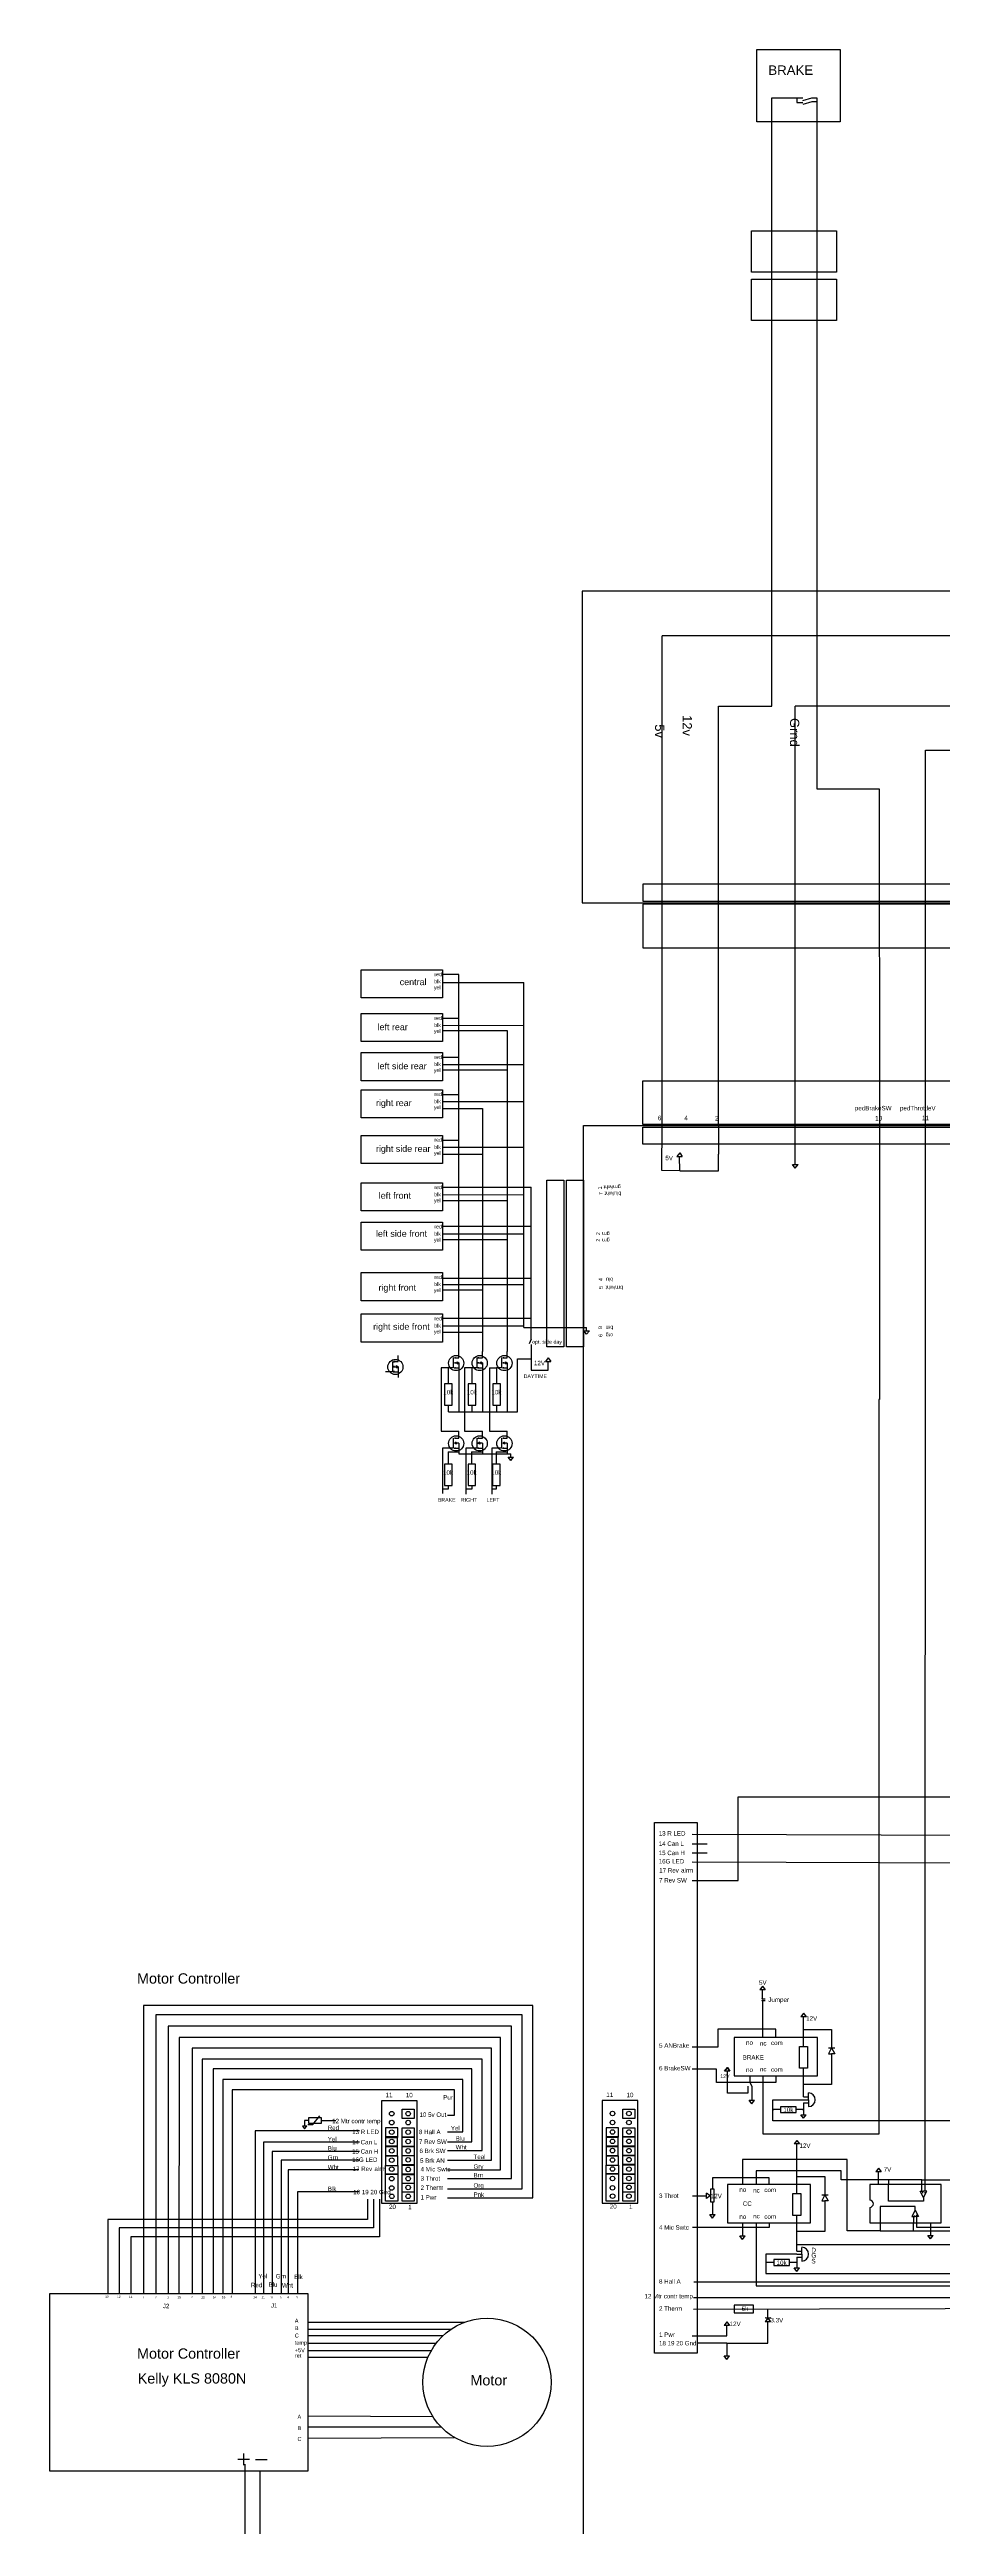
# Model space of a CAD drawing. Header units: inches. Extents: x -6006 to 28106, y 59 to 4778.
# Drawn here: x 254 to 1080, y 1770 to 4061 of the extents above; entities that cross this region are included whole.
import ezdxf

# ---------------------------------------------------------------- set-up
doc = ezdxf.new("R2010")
doc.units = ezdxf.units.IN
doc.header["$MEASUREMENT"] = 0
doc.styles.get("Standard").update_dxf_attribs({"font": 'arial.ttf'})

msp = doc.modelspace()

# ---------------------------------------------------------------- linework, layer by layer
at = {"color": 7}
for p, q in [((959.1, 4012.9), (950.8, 4010.3)), ((963.5, 4012.9), (959.1, 4012.9)), ((699.3, 2868.3), (697.5, 2863.9))]:
    msp.add_line(p, q, dxfattribs=at)
at = {"color": 240, "true_color": 0xed1f24}
msp.add_line((820.4, 3065.9), (820.4, 3518.9), dxfattribs=at)
at = {"color": 3}
for p, q in [((1239.8, 3453.8), (943.7, 3453.8)), ((692.6, 2879), (692.6, 3198.1)), ((632.3, 2762.2), (680.3, 2762.2)), ((903.4, 2177.2), (903.4, 2164.3)), ((951.3, 2155.7), (944.4, 2155.7)), ((951.3, 2161.9), (955.8, 2161.9)), ((951.3, 2161.9), (951.3, 2150.9)), ((867, 2070.3), (867, 2058.5)), ((864.5, 2058.5), (869.4, 2058.5)), ((894.9, 2050.8), (894.9, 2039)), ((945.2, 2019.1), (949.7, 2019.1)), ((945.2, 2019.1), (945.2, 2009.3)), ((945.2, 2014.2), (938.3, 2014.2)), ((880.3, 1939.7), (853, 1939.7)), ((880.3, 1939.7), (880.3, 1927.8))]:
    msp.add_line(p, q, dxfattribs=at)
for p, q in [((632.3, 3205.7), (617.2, 3205.7)), ((632.3, 2856.9), (632.3, 3205.7)), ((617.2, 3165.2), (632.3, 3165.2)), ((617.2, 3153.7), (677, 3153.7)), ((677, 3153.7), (677, 2856.9)), ((617.2, 3129.1), (632.3, 3129.1)), ((617.2, 3117.5), (677, 3117.5)), ((617.2, 3094.6), (632.3, 3094.6)), ((617.2, 3081.7), (654.1, 3081.7)), ((654.1, 3081.7), (654.1, 2856.9)), ((617.2, 3052.3), (632.3, 3052.3)), ((617.2, 3039.4), (654.1, 3039.4)), ((617.2, 2996.7), (677, 2996.7)), ((617.2, 2960.5), (677, 2960.5)), ((617.2, 2914), (654.1, 2914)), ((617.2, 2874.9), (654.1, 2874.9)), ((570.9, 2847.5), (570.9, 2838.2)), ((572.2, 2848.2), (572.2, 2846.8)), ((572.2, 2847.5), (576.1, 2847.5)), ((572.2, 2843.5), (572.2, 2842.1)), ((572.2, 2842.8), (575.5, 2842.8)), ((574.7, 2842.8), (574.7, 2843.8)), ((574.7, 2843.8), (576.1, 2842.8)), ((574.7, 2842.8), (574.7, 2841.8)), ((574.7, 2841.8), (576.1, 2842.8)), ((576.1, 2847.5), (576.1, 2853.3)), ((576.1, 2842.8), (576.1, 2832.9)), ((622.5, 2841.8), (616, 2841.8)), ((616, 2841.8), (616, 2783.1)), ((627.1, 2841.8), (622.5, 2841.8)), ((622.5, 2841.8), (622.5, 2827)), ((627.1, 2851.2), (627.1, 2841.8)), ((628.5, 2851.8), (628.5, 2850.5)), ((628.5, 2851.1), (632.3, 2851.1)), ((628.5, 2847.1), (628.5, 2845.8)), ((628.5, 2846.4), (631.7, 2846.4)), ((628.5, 2842.5), (628.5, 2841.2)), ((628.5, 2841.2), (628.5, 2841.8)), ((628.5, 2841.8), (632.3, 2841.8)), ((630.9, 2846.4), (630.9, 2847.4)), ((630.9, 2847.4), (632.3, 2846.4)), ((630.9, 2846.4), (630.9, 2845.5)), ((630.9, 2845.5), (632.3, 2846.4)), ((632.3, 2851.1), (632.3, 2856.9)), ((632.3, 2846.4), (632.3, 2836.6)), ((644.3, 2841.8), (637.7, 2841.8)), ((637.7, 2841.8), (637.7, 2783.1)), ((649, 2841.8), (644.3, 2841.8)), ((644.3, 2841.8), (644.3, 2836.6)), ((644.3, 2841.8), (644.3, 2827)), ((649, 2851.2), (649, 2841.8)), ((650.3, 2851.8), (650.3, 2850.5)), ((650.3, 2851.1), (654.1, 2851.1)), ((650.3, 2847.1), (650.3, 2845.8)), ((650.3, 2846.4), (653.5, 2846.4)), ((650.3, 2842.5), (650.3, 2841.2)), ((650.3, 2841.2), (650.3, 2841.8)), ((650.3, 2841.8), (654.1, 2841.8)), ((652.8, 2846.4), (652.8, 2847.4)), ((652.8, 2847.4), (654.1, 2846.4)), ((652.8, 2846.4), (652.8, 2845.5)), ((652.8, 2845.5), (654.1, 2846.4)), ((654.1, 2851.1), (654.1, 2856.9)), ((654.1, 2846.4), (654.1, 2836.6)), ((660.6, 2841.8), (660.6, 2783.1)), ((660.6, 2841.8), (667.2, 2841.8)), ((671.8, 2841.8), (667.2, 2841.8)), ((667.2, 2841.8), (667.2, 2827)), ((671.8, 2851.2), (671.8, 2841.8)), ((673.2, 2851.8), (673.2, 2850.5)), ((673.2, 2851.1), (677, 2851.1)), ((673.2, 2847.1), (673.2, 2845.8)), ((673.2, 2846.4), (676.4, 2846.4)), ((673.2, 2842.5), (673.2, 2841.2)), ((673.2, 2841.2), (673.2, 2841.8)), ((673.2, 2841.8), (677, 2841.8)), ((675.6, 2846.4), (675.6, 2847.4)), ((675.6, 2847.4), (677, 2846.4)), ((675.6, 2846.4), (675.6, 2845.5)), ((675.6, 2845.5), (677, 2846.4)), ((677, 2851.1), (677, 2856.9)), ((677, 2846.4), (677, 2836.6)), ((570.9, 2838.2), (564.3, 2838.2)), ((572.2, 2838.9), (572.2, 2837.5)), ((572.2, 2837.5), (572.2, 2838.2)), ((572.2, 2838.2), (576.1, 2838.2)), ((616, 2783.1), (632.4, 2783.1)), ((627.1, 2776.8), (627.1, 2767.5)), ((628.5, 2777.5), (628.5, 2776.2)), ((628.5, 2776.8), (632.3, 2776.8)), ((629.9, 2773.1), (628.5, 2772.1)), ((628.5, 2772.8), (628.5, 2771.5)), ((629.9, 2772.1), (629.9, 2773.1)), ((632.3, 2776.8), (632.3, 2783.1)), ((637.7, 2783.1), (654.2, 2783.1)), ((649, 2776.8), (649, 2767.5)), ((650.3, 2777.5), (650.3, 2776.2)), ((650.3, 2776.8), (654.1, 2776.8)), ((651.7, 2773.1), (650.3, 2772.1)), ((650.3, 2772.8), (650.3, 2771.5)), ((651.7, 2772.1), (651.7, 2773.1)), ((654.1, 2776.8), (654.2, 2783.1)), ((660.6, 2783.1), (677, 2783.1)), ((671.8, 2776.8), (671.8, 2767.5)), ((673.2, 2777.5), (673.2, 2776.2)), ((673.2, 2776.8), (677, 2776.8)), ((674.6, 2773.1), (673.2, 2772.1)), ((673.2, 2772.8), (673.2, 2771.5)), ((674.6, 2772.1), (674.6, 2773.1)), ((677, 2776.8), (677, 2783.1)), ((627.1, 2767.5), (617.1, 2767.5)), ((617.1, 2767.5), (617.1, 2725.4)), ((622.4, 2764.1), (622.4, 2752.7)), ((622.4, 2764.1), (632.4, 2764.1)), ((629.9, 2771.2), (628.5, 2772.1)), ((628.5, 2768.2), (628.5, 2766.8)), ((628.5, 2766.8), (628.5, 2767.5)), ((628.5, 2767.5), (632.3, 2767.5)), ((632.3, 2772.1), (629.1, 2772.1)), ((629.9, 2772.1), (629.9, 2771.2)), ((632.3, 2772.1), (632.3, 2762.2)), ((649, 2767.5), (638.9, 2767.5)), ((638.9, 2767.5), (638.9, 2724.9)), ((644.1, 2764.1), (644.1, 2752.7)), ((644.1, 2764.1), (654.2, 2764.1)), ((651.7, 2771.2), (650.3, 2772.1)), ((650.3, 2768.2), (650.3, 2766.8)), ((650.3, 2766.8), (650.3, 2767.5)), ((650.3, 2767.5), (654.1, 2767.5)), ((654.1, 2772.1), (650.9, 2772.1)), ((651.7, 2772.1), (651.7, 2771.2)), ((654.1, 2772.1), (654.1, 2762.2)), ((671.8, 2767.5), (662.7, 2767.5)), ((662.7, 2767.5), (662.7, 2724.9)), ((667, 2764.1), (667, 2752.7)), ((667, 2764.1), (677, 2764.1)), ((674.6, 2771.2), (673.2, 2772.1)), ((673.2, 2768.2), (673.2, 2766.8)), ((673.2, 2766.8), (673.2, 2767.5)), ((673.2, 2767.5), (677, 2767.5)), ((677, 2772.1), (673.8, 2772.1)), ((674.6, 2772.1), (674.6, 2771.2)), ((677, 2772.1), (677, 2762.2)), ((622.4, 2729.5), (617.1, 2729.5)), ((622.4, 2733.1), (622.4, 2729.5)), ((644.3, 2729.5), (638.9, 2729.5)), ((644.3, 2733.1), (644.3, 2729.5)), ((667, 2729.5), (662.7, 2729.5)), ((667, 2733.1), (667, 2729.5)), ((890.7, 2445), (890.7, 2445)), ((862.1, 2401.2), (848.4, 2401.2)), ((848.4, 2393.2), (862.1, 2393.2)), ((690.9, 2243.4), (351.9, 2243.4)), ((351.9, 2243.4), (351.9, 1985.1)), ((690.9, 2082.4), (690.9, 2243.4)), ((951.3, 2229.6), (977.3, 2229.6)), ((977.3, 2229.6), (977.3, 2212.9)), ((951.3, 2214), (951.3, 2222.2)), ((977.3, 2212.9), (974.3, 2207.2)), ((974.3, 2212.9), (980.3, 2212.9)), ((974.3, 2207.2), (977.3, 2207.2)), ((977.3, 2212.9), (980.3, 2207.2)), ((980.3, 2207.2), (977.3, 2207.2)), ((977.3, 2207.2), (977.3, 2178.9)), ((951.3, 2186.8), (951.3, 2193.8)), ((951.3, 2167.5), (951.3, 2186.8)), ((977.3, 2178.9), (951.3, 2178.9)), ((930.1, 2155.7), (922.5, 2155.7)), ((951.3, 2167.5), (955.8, 2167.5)), ((951.3, 2164.7), (955.8, 2164.7)), ((955.8, 2164.7), (955.8, 2171.1)), ((955.8, 2164.7), (955.8, 2158.4)), ((991.7, 2109.6), (894.9, 2109.6)), ((894.9, 2109.6), (894.9, 2086.2)), ((991.7, 2043.4), (991.7, 2109.6)), ((921.5, 2099.1), (907.4, 2099.1)), ((907.4, 2099.1), (907.4, 2086.2)), ((986.2, 2099.1), (921.5, 2099.1)), ((945.2, 2093.6), (971.1, 2093.6)), ((945.2, 2078), (945.2, 2086.2)), ((971.1, 2093.6), (971.1, 2076.9)), ((986.2, 2090.8), (986.2, 2099.1)), ((1030, 2090.8), (986.2, 2090.8)), ((1060.9, 2090.8), (1030, 2090.8)), ((1030, 2090.8), (1030, 2086.2)), ((1030, 2070.9), (1030, 2086.2)), ((1060.9, 2086.2), (1060.9, 2090.8)), ((1060.9, 2080.2), (1060.9, 2086.2)), ((1063.8, 2080.2), (1063.8, 2086.2)), ((621.9, 2082.4), (690.9, 2082.4)), ((848.5, 2075.8), (861.6, 2075.8)), ((861.6, 2073.4), (861.6, 2078.3)), ((971.1, 2076.9), (968.1, 2071.2)), ((968.1, 2076.9), (974.2, 2076.9)), ((968.1, 2071.2), (971.1, 2071.2)), ((971.1, 2076.9), (974.2, 2071.2)), ((974.2, 2071.2), (971.1, 2071.2)), ((971.1, 2071.2), (971.1, 2042.9)), ((1054.6, 2066.1), (1022.2, 2066.1)), ((1022.2, 2066.1), (1022.2, 2050.8)), ((1062.4, 2070.9), (1030, 2070.9)), ((1054.6, 2062.5), (1051.5, 2056.8)), ((1054.6, 2062.5), (1054.6, 2066.1)), ((1054.6, 2062.5), (1057.6, 2056.8)), ((1062.4, 2074.4), (1059.3, 2080.2)), ((1059.3, 2080.2), (1062.4, 2080.2)), ((1061.1, 2078.8), (1062, 2078.8)), ((1062.4, 2074.4), (1065.4, 2080.2)), ((1065.4, 2080.2), (1062.4, 2080.2)), ((1062.4, 2074.4), (1062.4, 2070.9)), ((1064.4, 2078.7), (1063.2, 2078.7)), ((1063.8, 2078.2), (1063.8, 2079.3)), ((945.2, 2050.8), (945.2, 2057.8)), ((945.2, 2024.6), (945.2, 2050.8)), ((971.1, 2042.9), (945.2, 2042.9)), ((1022.2, 2043.4), (991.7, 2043.4)), ((1022.2, 2050.8), (1022.2, 2043.4)), ((1022.2, 2043.4), (1053.2, 2043.4)), ((1051.5, 2056.8), (1054.6, 2056.8)), ((1053.1, 2056.8), (1053.1, 2050.8)), ((1053.2, 2043.4), (1053.1, 2050.8)), ((1053.3, 2057.5), (1054.2, 2057.5)), ((1057.6, 2056.8), (1054.6, 2056.8)), ((1056.6, 2057.6), (1055.4, 2057.6)), ((1056, 2058.1), (1056, 2057)), ((1056, 2056.8), (1056, 2050.8)), ((1068.8, 2050.8), (1068.8, 2039.3)), ((945.2, 2024.6), (949.7, 2024.6)), ((945.2, 2021.9), (949.7, 2021.9)), ((949.7, 2021.9), (949.7, 2028.2)), ((949.7, 2021.9), (949.7, 2015.5)), ((923.9, 2014.2), (916.3, 2014.2)), ((918.2, 1962.8), (918.2, 1971.3)), ((916.3, 1963), (915.9, 1962.7)), ((916.3, 1963), (920.6, 1963)), ((920.9, 1963.4), (920.6, 1963))]:
    msp.add_line(p, q)
at = {"color": 1}
for p, q in [((820.3, 3024.3), (820.4, 3065.9)), ((836.7, 3024.1), (836.6, 3037.3)), ((617.2, 3008.8), (699.3, 3008.8)), ((699.3, 2868.3), (699.3, 3008.8)), ((836.7, 3024.1), (820.3, 3024.3)), ((699.3, 2972.4), (617.2, 2972.4)), ((617.2, 2924.8), (699.3, 2924.8)), ((699.3, 2887.3), (617.2, 2887.3)), ((686.6, 2801), (686.6, 2850.1)), ((686.6, 2850.1), (699.3, 2850.1)), ((699.3, 2863.5), (699.3, 2839.6)), ((715, 2839.6), (715, 2847.6)), ((632.3, 2836.6), (632.3, 2801)), ((654.1, 2836.6), (654.1, 2801)), ((677, 2836.6), (677, 2801)), ((699.3, 2839.6), (715, 2839.6)), ((622.5, 2807.4), (622.5, 2801)), ((622.6, 2801), (686.6, 2801)), ((644.3, 2807.4), (644.3, 2801)), ((667.2, 2807.4), (667.2, 2801)), ((913.3, 2258.5), (913.3, 2266.3)), ((913.3, 2256.1), (913.3, 2222.2)), ((913.6, 2258.2), (915.9, 2258.2)), ((913.6, 2256.4), (915.9, 2256.4)), ((951.3, 2229.6), (951.3, 2241.5)), ((951.3, 2222.2), (951.3, 2229.6)), ((945.2, 2093.6), (945.2, 2123.8)), ((945.2, 2086.2), (945.2, 2093.6)), ((1020.8, 2086.2), (1020.8, 2098.2))]:
    msp.add_line(p, q, dxfattribs=at)
at = {"color": 7, "true_color": 0xffffff}
msp.add_line((872.6, 3065.9), (872.6, 3039.5), dxfattribs=at)
at = {"color": 1, "ltscale": 5}
for p, q in [((836.7, 3040.6), (834.2, 3037.3)), ((834.2, 3037.3), (839.1, 3037.3)), ((836.7, 3040.6), (839.1, 3037.3)), ((715, 2851), (712.5, 2847.7)), ((712.5, 2847.7), (717.5, 2847.6)), ((715, 2851), (717.5, 2847.6)), ((913.3, 2269.7), (910.8, 2266.3)), ((913.3, 2269.7), (915.7, 2266.3)), ((915.7, 2266.3), (910.8, 2266.3)), ((951.3, 2244.8), (948.9, 2241.5)), ((953.8, 2241.5), (948.9, 2241.5)), ((951.3, 2244.8), (953.8, 2241.5)), ((883.2, 2191.3), (878.3, 2191.3)), ((945.2, 2127.1), (942.7, 2123.8)), ((947.6, 2123.8), (942.7, 2123.8)), ((945.2, 2127.1), (947.6, 2123.8)), ((1020.8, 2101.5), (1018.3, 2098.2)), ((1023.3, 2098.2), (1018.3, 2098.2)), ((1020.8, 2101.5), (1023.3, 2098.2)), ((492.9, 1959), (637.9, 1959)), ((492.9, 1952.6), (625.3, 1952.6)), ((880.3, 1959.4), (877.9, 1956)), ((882.8, 1956), (877.9, 1956)), ((880.3, 1959.4), (882.8, 1956)), ((492.9, 1946.5), (617.7, 1946.5)), ((492.9, 1939.6), (611.4, 1939.6)), ((492.9, 1932.8), (606.9, 1932.8)), ((492.9, 1926.7), (603.9, 1926.7)), ((434.3, 1821.6), (434.3, 1804.5))]:
    msp.add_line(p, q, dxfattribs=at)
at = {"color": 3, "ltscale": 5}
for p, q in [((943.7, 3026.4), (941.2, 3029.8)), ((941.2, 3029.8), (946.2, 3029.8)), ((943.7, 3026.4), (946.2, 3029.8)), ((750.6, 2872.8), (748.1, 2876.1)), ((748.1, 2876.1), (753.1, 2876.1)), ((750.6, 2872.8), (748.1, 2876.1)), ((748.1, 2876.1), (753.1, 2876.1)), ((750.6, 2872.8), (753.1, 2876.1)), ((750.6, 2872.8), (753.1, 2876.1)), ((680.3, 2756), (677.9, 2759.3)), ((677.9, 2759.3), (682.8, 2759.3)), ((680.3, 2756), (682.8, 2759.3)), ((903.4, 2161), (900.9, 2164.3)), ((900.9, 2164.3), (905.9, 2164.3)), ((903.4, 2161), (905.9, 2164.3)), ((951.3, 2147.6), (948.9, 2150.9)), ((948.9, 2150.9), (953.8, 2150.9)), ((951.3, 2147.6), (953.8, 2150.9)), ((867, 2055.2), (864.5, 2058.5)), ((867, 2055.2), (869.4, 2058.5)), ((894.9, 2035.6), (892.4, 2039)), ((892.4, 2039), (897.3, 2039)), ((894.9, 2035.6), (897.3, 2039)), ((945.2, 2006), (942.7, 2009.3)), ((942.7, 2009.3), (947.6, 2009.3)), ((945.2, 2006), (947.6, 2009.3)), ((880.3, 1924.5), (877.9, 1927.8)), ((877.9, 1927.8), (882.8, 1927.8)), ((880.3, 1924.5), (882.8, 1927.8))]:
    msp.add_line(p, q, dxfattribs=at)
at = {"ltscale": 20}
msp.add_line((505.3, 2145.6), (518.6, 2145.4), dxfattribs=at)
at = {"ltscale": 5}
for p, q in [((864.9, 2075.8), (861.6, 2078.3)), ((864.9, 2075.8), (861.6, 2073.4)), ((1068.8, 2036), (1066.3, 2039.3)), ((1066.3, 2039.3), (1071.3, 2039.3)), ((1068.8, 2036), (1071.3, 2039.3)), ((492.9, 1959), (492.9, 1959)), ((918.2, 1962.8), (915.7, 1959.4)), ((920.7, 1959.4), (915.7, 1959.4)), ((918.2, 1962.8), (920.7, 1959.4)), ((492.9, 1872.3), (608.2, 1871.8)), ((615.8, 1862), (492.9, 1862)), ((433.1, 1837.5), (433.1, 1826.7)), ((492.9, 1851.8), (628.1, 1852.4)), ((427.7, 1832.1), (438.5, 1832.1)), ((444.1, 1832), (454.9, 1832)), ((448.1, 1821.6), (448.1, 1797.8))]:
    msp.add_line(p, q, dxfattribs=at)
at = {"color": 5}
for points in [[(908, 4061.3), (985.1, 4061.3), (985.1, 3994.4), (908, 3994.4)], [(746.4, 3271.8), (3145.4, 3271.8), (3145.4, 3560.3), (746.4, 3560.3)], [(747.7, 3065.9), (3885.9, 3065.9), (3885.9, 1571.9), (747.7, 1571.9)]]:
    msp.add_lwpolyline(points, close=True, dxfattribs=at)
at = {"color": 1}
for points in [[(1162.7, 4020.1), (1175.9, 4020.1), (1175.9, 3518.9), (820.4, 3518.9)], [(434.3, 1827.7), (434.3, 1525.8), (4346.7, 1525.8), (4346.7, 3295.9), (3978.4, 3295.9), (3978.4, 3088.8), (4107.3, 3088.8), (4107.3, 3060), (4129.8, 3060)], [(899.7, 2177.2), (899.7, 2170.7), (880.8, 2170.7), (880.8, 2191.3)], [(848.4, 1946.4), (880.3, 1946.4), (880.3, 1956)]]:
    msp.add_lwpolyline(points, dxfattribs=at)
at = {"color": 7, "true_color": 0xffffff}
for points in [[(872.6, 3065.9), (872.6, 3453.8), (922.1, 3453.8), (922.1, 4016.6), (950.8, 4016.6)], [(945.1, 4016.6), (945.1, 4012.3), (950.8, 4012.3)], [(901.5, 2186.8), (901.5, 2180.7), (903.4, 2177.2)]]:
    msp.add_lwpolyline(points, dxfattribs=at)
for points in [[(907.4, 2050.8), (907.4, 1992.6), (1113, 1992.6), (1113.5, 3065.9), (1113.5, 3313.1), (1113.5, 3313.1), (1113.5, 3394.6), (1113.5, 4016.6), (1109.1, 4016.6), (1100.8, 4014.1)], [(950.8, 4014.1), (959.1, 4016.6), (963.5, 4016.6), (963.5, 3476.4), (963.5, 3377.4), (1021.3, 3377.4), (1021.7, 3065.9), (1021.7, 2812.6), (1021.1, 2812.6), (1021.1, 2133), (914, 2133), (914, 2171.7), (914, 2186.8)], [(1063.8, 2086.2), (1064.3, 3065.9), (1064.3, 3413.1), (1151.7, 3413.1), (1151.7, 3476.4), (1151.7, 4009.9)], [(945.2, 2030.9), (1145.6, 2030.9), (1146.2, 3065.9), (1146.2, 3396.5), (1318.4, 3396.5), (1318.4, 3834.3), (1318.4, 3848.4), (1337.8, 3848.4), (1337.8, 3898.4), (1316.2, 3898.4), (1316.2, 3888.7), (1318.1, 3888.7), (1314.3, 3888.7)], [(848.4, 2367.6), (890.7, 2367.6), (890.7, 2445), (2420.3, 2445), (2420.3, 3889.2), (2423.8, 3889.2)], [(1056, 2050.8), (1056, 2046.9), (1088.5, 2046.9), (1089, 3065.9), (1089, 3347.6), (1416.5, 3347.6), (1416.5, 3449), (1421.6, 3583.2), (1421.6, 3599), (1432.3, 3599), (1432.3, 3613.8), (1419.9, 3613.8)], [(848.4, 2384.8), (2672.1, 2378.3), (2672.1, 2725.9), (2672.1, 3499.4)], [(848.4, 2410.4), (2684.1, 2404), (2684.1, 2725.9), (2684.1, 3499.4)], [(836.7, 3024.1), (872.6, 3024.1), (872.6, 3039.5)], [(945.2, 2021.9), (916.3, 2021.9), (916.3, 2004.1), (1231.2, 2004.1), (1231.2, 2740.9)], [(1214.4, 2740.9), (1214.4, 2145.1), (923, 2145.1), (923, 2164.7), (951.3, 2164.7)], [(621.9, 2073.9), (700.9, 2073.9), (700.9, 2251.9), (340.4, 2251.9), (340.4, 1985.1)], [(621.9, 2091.9), (680.9, 2091.9), (680.9, 2232.9), (363.4, 2232.9), (363.4, 1985.1)], [(925.6, 2222.2), (925.6, 2230), (872.1, 2230), (872.1, 2213.5), (848.4, 2213.5)], [(621.9, 2099.9), (670.9, 2099.9), (670.9, 2222.4), (373.4, 2222.4), (373.2, 1985.1)], [(621.9, 2108.9), (662.4, 2108.9), (662.4, 2212.4), (385.4, 2212.4), (385.4, 1985.1)], [(621.9, 2117.9), (653.9, 2117.9), (653.9, 2202.4), (394.9, 2202.4), (394.9, 1985.1)], [(621.9, 2125.9), (644.4, 2125.9), (644.4, 2193.4), (404.9, 2193.4), (404.9, 1985.1)], [(621.9, 2134.9), (635.9, 2134.9), (635.9, 2183.4), (413.9, 2183.4), (413.9, 1985.1)], [(925.6, 2186.8), (925.6, 2180.7), (870.8, 2180.7), (870.8, 2192.9), (848.4, 2192.9)], [(621.9, 2150.4), (628.4, 2150.4), (628.4, 2173.9), (422.4, 2173.9), (422.4, 1985.1)], [(923, 2156.4), (923, 2154.9)], [(540.4, 2135.9), (443.9, 2135.9), (443.9, 1985.1)], [(849.8, 1996.4), (2323.2, 1996.4), (2323.2, 2141.7), (2949.9, 2141.7), (2949.9, 2105.8)], [(540.4, 2125.4), (451.4, 2125.4), (451.4, 1985.1)], [(540.4, 2116.9), (459.4, 2116.9), (459.4, 1985.1)], [(540.4, 2108.9), (467.9, 2108.9), (467.9, 1985.1)], [(539.9, 2099.9), (474.4, 2099.9), (474.4, 1985.1)], [(919.4, 2086.2), (919.4, 2092.4), (867, 2092.4), (867, 2081.9)], [(1012.6, 2065.2), (1012.6, 2050.8), (1078.8, 2050.8), (1078.8, 2086.2), (1012.6, 2086.2), (1012.6, 2071.8)], [(1060.9, 2090.8), (2675, 2090.8), (2674.5, 2001.4), (2685.6, 2001.4), (2685.4, 1935.5)], [(547.9, 2072.9), (547.9, 2053.9), (307.4, 2053.9), (307.4, 1985.1)], [(553.4, 2072.9), (553.4, 2046.4), (317.9, 2046.4), (317.9, 1985.1)], [(558.9, 2072.9), (558.9, 2037.9), (328.9, 2037.9), (328.9, 1985.1)], [(539.9, 2079.4), (482.9, 2079.4), (482.9, 1985.1)], [(919.4, 2050.8), (919.4, 2046.5), (848.5, 2046.5)], [(1053.2, 2043.4), (2635.3, 2043.4), (2635, 2000.7), (2647.3, 2000.7), (2647.1, 1935.7)], [(849.6, 1971.1), (2480.3, 1975.2), (2480.3, 1936.4)]]:
    msp.add_lwpolyline(points)
at = {"color": 6}
for points in [[(903.2, 3893.7), (981.7, 3893.7), (981.7, 3855.3), (903.2, 3855.3)], [(903.2, 3848.9), (981.7, 3848.9), (981.7, 3810.5), (903.2, 3810.5)], [(802.7, 3273.4), (1971.9, 3273.4), (1971.9, 3289.1), (802.7, 3289.1)], [(802.7, 3230.4), (1971.9, 3230.4), (1971.9, 3270.7), (802.7, 3270.7)], [(802.7, 3107.3), (1971.9, 3107.3), (1971.9, 3067), (802.7, 3067)], [(802.7, 3064.4), (1971.9, 3064.4), (1971.9, 3048.7), (802.7, 3048.7)], [(853, 1930.3), (813.5, 1930.3), (813.5, 2421.3), (853, 2421.3)]]:
    msp.add_lwpolyline(points, close=True, dxfattribs=at)
at = {"color": 3}
for points in [[(943.7, 3032.7), (943.7, 3032.7), (943.7, 3036.6), (943.7, 3453.8)], [(448.1, 1821.1), (448.1, 1535.9), (4328.7, 1535.9), (4328.7, 3271.6), (3990.1, 3271.6), (3990.1, 2910.3), (4084, 2910.3), (4084, 2950), (4114, 2950)], [(617.2, 3198.1), (692.6, 3198.1)], [(617.2, 3158.6), (692.6, 3158.7)], [(617.2, 3122.4), (692.6, 3122.5)], [(617.2, 3088.1), (692.6, 3088.2)], [(617.2, 3045.8), (692.6, 3045.9)], [(943.7, 3029.8), (943.7, 3032.7)], [(617.2, 3001.9), (692.6, 3002)], [(617.2, 2965.9), (692.6, 2965.9)], [(617.2, 2918.9), (692.6, 2919)], [(617.2, 2880.5), (692.6, 2880.6)], [(692.6, 2879), (750.6, 2879.1)], [(750.6, 2876.1), (750.6, 2879.1)], [(750.6, 2876.1), (750.6, 2879.1)], [(680.3, 2759.3), (680.3, 2762.2)], [(951.3, 2154.9), (951.3, 2156.4)], [(880.3, 1939.7), (918.2, 1939.7), (918.2, 1959.4)]]:
    msp.add_lwpolyline(points, dxfattribs=at)
at = {"ltscale": 5}
for points in [[(617.2, 3209.9), (617.2, 3184), (541.8, 3184), (541.8, 3209.9)], [(617.2, 3169.6), (617.2, 3143.6), (541.8, 3143.6), (541.8, 3169.6)], [(617.2, 3133.4), (617.2, 3107.4), (541.8, 3107.4), (541.8, 3133.4)], [(617.2, 3099.1), (617.2, 3073.1), (541.8, 3073.1), (541.8, 3099.1)], [(617.2, 3056.8), (617.2, 3030.8), (541.8, 3030.8), (541.8, 3056.8)], [(617.2, 3012.9), (617.2, 2986.9), (541.8, 2986.9), (541.8, 3012.9)], [(617.2, 2976.5), (617.2, 2950.6), (541.8, 2950.6), (541.8, 2976.5)], [(617.2, 2929.9), (617.2, 2903.9), (541.8, 2903.9), (541.8, 2929.9)], [(617.2, 2891.6), (617.2, 2865.6), (541.8, 2865.6), (541.8, 2891.6)]]:
    msp.add_lwpolyline(points, close=True, dxfattribs=at)
at = {"color": 0}
for points in [[(541.8, 3184), (541.8, 3209.9), (617.2, 3209.9), (617.2, 3184), (541.8, 3184)], [(541.8, 3143.6), (541.8, 3169.6), (617.2, 3169.6), (617.2, 3143.6), (541.8, 3143.6)], [(541.8, 3107.4), (541.8, 3133.4), (617.2, 3133.4), (617.2, 3107.4), (541.8, 3107.4)], [(541.8, 3073.1), (541.8, 3099.1), (617.2, 3099.1), (617.2, 3073.1), (541.8, 3073.1)], [(541.8, 3030.8), (541.8, 3056.8), (617.2, 3056.8), (617.2, 3030.8), (541.8, 3030.8)], [(541.8, 2986.9), (541.8, 3012.9), (617.2, 3012.9), (617.2, 2986.9), (541.8, 2986.9)], [(541.8, 2950.6), (541.8, 2976.5), (617.2, 2976.5), (617.2, 2950.6), (541.8, 2950.6)], [(541.8, 2903.9), (541.8, 2929.9), (617.2, 2929.9), (617.2, 2903.9), (541.8, 2903.9)], [(541.8, 2865.6), (541.8, 2891.6), (617.2, 2891.6), (617.2, 2865.6), (541.8, 2865.6)]]:
    msp.add_lwpolyline(points, dxfattribs=at)
at = {"color": 3}
for points in [[(713.7, 2861.2), (713.7, 3015.4), (729.4, 3015.4), (729.4, 2861.2)], [(732, 2861.2), (732, 3015.4), (747.7, 3015.4), (747.7, 2861.2)]]:
    msp.add_lwpolyline(points, close=True, dxfattribs=at)
for points in [[(619.1, 2807.4), (626.2, 2807.4), (626.2, 2827), (619.1, 2827)], [(640.9, 2807.4), (648, 2807.4), (648, 2827), (640.9, 2827)], [(663.8, 2807.4), (670.9, 2807.4), (670.9, 2827), (663.8, 2827)], [(619, 2733.1), (626.1, 2733.1), (626.1, 2752.7), (619, 2752.7)], [(640.8, 2733.1), (647.8, 2733.1), (647.8, 2752.7), (640.8, 2752.7)], [(663.6, 2733.1), (670.7, 2733.1), (670.7, 2752.7), (663.6, 2752.7)], [(887.1, 2186.8), (964.1, 2186.8), (964.1, 2222.2), (887.1, 2222.2)], [(947.7, 2214), (955, 2214), (955, 2193.8), (947.7, 2193.8)], [(590.9, 2147.4), (579.9, 2147.4), (579.9, 2155.9), (590.9, 2155.9)], [(795.2, 2147.5), (784.2, 2147.5), (784.2, 2156), (795.2, 2156)], [(930.1, 2153), (944.4, 2153), (944.4, 2158.3), (930.1, 2158.3)], [(505.3, 2143.2), (505.3, 2147.9), (493.3, 2147.9), (493.3, 2143.2)], [(564.3, 2129.9), (575.9, 2129.9), (575.9, 2138.6), (564.3, 2138.6)], [(590.9, 2130.2), (579.9, 2130.2), (579.9, 2138.7), (590.9, 2138.7)], [(768.6, 2130.1), (780.2, 2130.1), (780.2, 2138.8), (768.6, 2138.8)], [(795.2, 2130.4), (784.2, 2130.4), (784.2, 2138.9), (795.2, 2138.9)], [(564.3, 2121.4), (575.4, 2121.4), (575.4, 2130.4), (564.3, 2130.4)], [(564.3, 2112.8), (575.4, 2112.8), (575.4, 2121.8), (564.3, 2121.8)], [(564.3, 2104), (575.9, 2104), (575.9, 2112.8), (564.3, 2112.8)], [(590.9, 2121.6), (579.9, 2121.6), (579.9, 2130.1), (590.9, 2130.1)], [(590.9, 2112.9), (579.9, 2112.9), (579.9, 2121.4), (590.9, 2121.4)], [(590.9, 2104.6), (579.9, 2104.6), (579.9, 2113.1), (590.9, 2113.1)], [(768.6, 2121.5), (779.7, 2121.5), (779.7, 2130.5), (768.6, 2130.5)], [(768.6, 2112.9), (779.7, 2112.9), (779.7, 2121.9), (768.6, 2121.9)], [(768.6, 2104.2), (780.2, 2104.2), (780.2, 2112.9), (768.6, 2112.9)], [(795.2, 2121.8), (784.2, 2121.8), (784.2, 2130.3), (795.2, 2130.3)], [(795.2, 2113.1), (784.2, 2113.1), (784.2, 2121.6), (795.2, 2121.6)], [(795.2, 2104.8), (784.2, 2104.8), (784.2, 2113.3), (795.2, 2113.3)], [(564.3, 2104), (575.7, 2104), (575.7, 2095.9), (564.3, 2095.9)], [(564.4, 2095.9), (575.7, 2095.9), (575.7, 2070.8), (564.4, 2070.8)], [(590.9, 2095.8), (579.9, 2095.8), (579.9, 2104.3), (590.9, 2104.3)], [(590.9, 2087.2), (579.9, 2087.2), (579.9, 2095.7), (590.9, 2095.7)], [(590.9, 2079.1), (579.9, 2079.1), (579.9, 2087.6), (590.9, 2087.6)], [(768.6, 2104.2), (780, 2104.2), (780, 2096.1), (768.6, 2096.1)], [(768.7, 2096.1), (780, 2096.1), (780, 2070.9), (768.7, 2070.9)], [(795.2, 2096), (784.2, 2096), (784.2, 2104.5), (795.2, 2104.5)], [(795.2, 2087.4), (784.2, 2087.4), (784.2, 2095.9), (795.2, 2095.9)], [(795.2, 2079.2), (784.2, 2079.2), (784.2, 2087.7), (795.2, 2087.7)], [(881, 2050.8), (957.9, 2050.8), (957.9, 2086.2), (881, 2086.2)], [(590.9, 2070.9), (579.9, 2070.9), (579.9, 2079.4), (590.9, 2079.4)], [(795.2, 2071), (784.2, 2071), (784.2, 2079.5), (795.2, 2079.5)], [(865.3, 2070.3), (868.7, 2070.3), (868.7, 2081.9), (865.3, 2081.9)], [(941.5, 2078), (948.8, 2078), (948.8, 2057.8), (941.5, 2057.8)], [(923.9, 2011.5), (938.3, 2011.5), (938.3, 2016.9), (923.9, 2016.9)], [(887.1, 1974.7), (887.1, 1967.7), (905.1, 1967.7), (905.1, 1974.7)]]:
    msp.add_lwpolyline(points, close=True)
at = {"color": 1}
for points in [[(880.8, 2194.6), (878.3, 2191.3)], [(880.8, 2194.6), (883.2, 2191.3)]]:
    msp.add_lwpolyline(points, close=True, dxfattribs=at)
at = {"color": 6, "ltscale": 5}
for points in [[(560.8, 2163.8), (560.8, 2069.1), (593.8, 2069.1), (593.8, 2163.8)], [(765.1, 2164), (765.1, 2069.2), (798.1, 2069.2), (798.1, 2164)]]:
    msp.add_lwpolyline(points, close=True, dxfattribs=at)
at = {"color": 3, "ltscale": 20}
msp.add_lwpolyline([(493.3, 2145.6), (489.6, 2145.6), (489.6, 2140.4), (487.6, 2140.4), (489.6, 2137.9), (491.6, 2140.4), (489.6, 2140.4)], dxfattribs=at)
at = {"ltscale": 20}
for points in [[(492.6, 2141.9), (497.3, 2141.9), (503.6, 2149.9)], [(849.6, 1981.9), (2432.1, 1981.9)]]:
    msp.add_lwpolyline(points, dxfattribs=at)
at = {"color": 5, "ltscale": 5}
msp.add_lwpolyline([(253.5, 1821.6), (492.9, 1821.6), (492.9, 1985.1), (253.5, 1985.1)], close=True, dxfattribs=at)
for centre, radius in [((573.6, 2842.6), 7.02), ((629.8, 2846.2), 7.02), ((651.6, 2846.2), 7.02), ((674.5, 2846.2), 7.02), ((629.8, 2771.9), 7.02), ((651.6, 2771.9), 7.02), ((674.5, 2771.9), 7.02), ((570.2, 2151.9), 2.11), ((585.4, 2151.9), 2.11), ((774.5, 2152), 2.11), ((789.7, 2152), 2.11), ((570.2, 2143.6), 2.11), ((570.2, 2134.7), 2.11), ((585.4, 2143.6), 2.11), ((585.4, 2134.7), 2.11), ((774.5, 2143.7), 2.11), ((774.5, 2134.9), 2.11), ((789.7, 2143.7), 2.11), ((789.7, 2134.9), 2.11), ((570.2, 2126.1), 2.11), ((570.2, 2117.5), 2.11), ((570.2, 2108.8), 2.11), ((585.4, 2126.1), 2.11), ((585.4, 2117.4), 2.11), ((585.4, 2109.1), 2.11), ((774.5, 2126.3), 2.11), ((774.5, 2117.7), 2.11), ((774.5, 2109), 2.11), ((789.7, 2126.3), 2.11), ((789.7, 2117.6), 2.11), ((789.7, 2109.3), 2.11), ((570.2, 2100.5), 2.11), ((570.2, 2091.7), 2.11), ((570.2, 2083.1), 2.11), ((585.4, 2100.3), 2.11), ((585.4, 2091.7), 2.11), ((585.4, 2083.6), 2.11), ((774.5, 2100.7), 2.11), ((774.5, 2091.9), 2.11), ((774.5, 2083.3), 2.11), ((789.7, 2100.5), 2.11), ((789.7, 2091.9), 2.11), ((789.7, 2083.7), 2.11), ((570.3, 2075.4), 2.11), ((585.4, 2075.4), 2.11), ((774.6, 2075.5), 2.11), ((789.7, 2075.5), 2.11)]:
    msp.add_circle(centre, radius)
at = {"color": 1}
for centre in [(913.3, 2258.2), (913.3, 2256.4)]:
    msp.add_circle(centre, 0.324, dxfattribs=at)
at = {"color": 5, "ltscale": 5}
msp.add_circle((658.4, 1903.4), 59.3, dxfattribs=at)
for centre, radius in [((955.8, 2164.7), 6.34), ((1012.6, 2068.5), 3.32), ((949.7, 2021.9), 6.34)]:
    msp.add_arc(centre, radius, 270, 90)

# ---------------------------------------------------------------- texts
at = {"ltscale": 5}
for s, p in [('12v', (839.4, 3445.6)), ('Grnd', (938.8, 3442.9)), ('5v', (813.9, 3437.1))]:
    msp.add_text(s, height=8.56, rotation=270, dxfattribs=at).set_placement(p)
for s, height, p in [('central', 5.91, (577.6, 3195.8)), (' yel', 3.47, (607.9, 3191.9)), (' red', 3.47, (608.3, 3204.1)), ('blk', 3.47, (609.5, 3197.5)), (' red', 3.47, (608.3, 3163.7)), ('left rear', 5.91, (557.1, 3154.1)), (' yel', 3.47, (607.9, 3151.6)), ('blk', 3.47, (609.5, 3157.1)), ('left side rear', 5.913, (557.1, 3118)), (' yel', 3.47, (607.9, 3115.4)), (' red', 3.47, (608.3, 3127.6)), ('blk', 3.47, (609.5, 3120.9)), (' red', 3.47, (608.3, 3093.3)), ('right rear', 5.91, (555.6, 3083.9)), (' yel', 3.47, (607.9, 3081.1)), ('blk', 3.47, (609.5, 3086.6)), ('6', 4.26, (816.4, 3070.8)), ('4', 4.26, (841, 3070.8)), ('2', 4.26, (869.4, 3070.5)), ('pedBrakeSW', 4.13, (998.8, 3080)), ('10', 4.26, (1017.5, 3070.5)), ('pedThrottleV', 4.13, (1040.5, 3079.9)), ('11', 4.26, (1060.9, 3070.8)), ('right side rear', 5.913, (555.6, 3041.6)), (' red', 3.47, (608.3, 3051)), ('blk', 3.47, (609.5, 3044.3)), (' yel', 3.47, (607.9, 3038.8)), ('left front', 5.91, (558.2, 2998.2)), (' red', 3.47, (608.3, 3007.1)), ('blk', 3.47, (609.5, 3000.4)), (' yel', 3.47, (607.9, 2994.9)), ('left side front', 5.913, (555.6, 2963)), (' yel', 3.47, (607.9, 2958.5)), (' red', 3.47, (608.3, 2970.7)), ('blk', 3.47, (609.5, 2964.1)), ('right front', 5.913, (557.9, 2913.1)), (' yel', 3.47, (607.9, 2911.9)), (' red', 3.47, (608.3, 2924)), ('blk', 3.47, (609.5, 2917.4)), (' red', 3.47, (608.3, 2885.7)), ('right side front', 5.913, (553, 2877)), (' yel', 3.47, (607.9, 2873.6)), ('blk', 3.47, (609.5, 2879.1)), ('opt. side day', 3.473, (700.2, 2864.1)), ('10k', 4.13, (617.9, 2817.2)), ('10k', 4.13, (639.7, 2817.2)), ('10k', 4.13, (662.5, 2817.2)), ('DAYTIME', 3.47, (692.3, 2832.3)), ('10k', 4.13, (617.7, 2742.9)), ('10k', 4.13, (639.5, 2742.9)), ('10k', 4.13, (662.3, 2742.9)), ('BRAKE', 3.47, (612.9, 2717.9)), ('RIGHT', 3.47, (634.2, 2717.9)), (' LEFT', 3.47, (656.6, 2717.9)), ('7 Rev SW', 4.09, (817.6, 2365.7)), ('17 Rev', 4.09, (817.8, 2374.9)), ('alrm', 4.09, (838, 2374.9)), ('5 ANBrake', 4.13, (817.6, 2212.9)), ('BRAKE', 4.13, (895, 2201.9)), ('no', 4.13, (898.1, 2215.5)), ('nc', 4.13, (910.9, 2214.9)), ('com ', 4.13, (921.2, 2215.3)), ('6 BrakeSW', 4.13, (817.6, 2191.9)), ('no', 4.13, (898.1, 2190.4)), ('nc', 4.13, (910.9, 2191)), ('com ', 4.13, (921.2, 2190.6)), ('11', 4.13, (564.5, 2167.1)), ('10', 4.13, (583.2, 2167)), ('Pur', 4.09, (617.9, 2164.9)), ('11', 4.13, (768.8, 2167.3)), ('10', 4.13, (787.5, 2167.1)), ('10k', 4.13, (932.6, 2153.4)), ('Red', 4.09, (511, 2136.8)), ('8 Hall A', 4.09, (595.4, 2132.9)), ('10 5v Out', 4.09, (595.9, 2148.9)), ('Yel', 4.09, (624.9, 2136.4)), ('Blu', 4.09, (629.4, 2126.9)), ('Yel', 4.09, (511, 2126.3)), ('Grn', 4.09, (511, 2109.3)), ('Blu', 4.09, (511, 2117.8)), ('7 Rev SW', 4.09, (595.4, 2123.9)), ('6 Brk SW', 4.09, (595.9, 2115.4)), ('5 Brk AN', 4.09, (596.4, 2106.4)), ('Wht', 4.09, (629.4, 2118.9)), ('Teal', 4.09, (645.9, 2109.9)), ('Wht', 4.09, (511, 2100.3)), ('17 Rev', 4.09, (534, 2098.8)), ('alrm', 4.09, (554.2, 2098.8)), ('4 Mic Swtc', 4.09, (596.9, 2098.4)), ('3 Throt', 4.09, (596.9, 2089.9)), ('2 Therm', 4.09, (596.9, 2081.4)), ('Gry', 4.09, (645.9, 2100.9)), ('Org', 4.09, (645.9, 2083.4)), ('Brn', 4.09, (645.9, 2092.9)), ('Blk', 4.09, (511, 2080.3)), ('18 19 20 Gnd', 4.086, (534.6, 2077.3)), ('20', 4.13, (567.7, 2063.7)), ('1', 4.13, (585.5, 2063.4)), ('1 Pwr', 4.09, (596.9, 2072.4)), ('Pnk', 4.09, (645.9, 2074.9)), ('20', 4.13, (772, 2063.9)), ('1', 4.13, (789.8, 2063.6)), ('3 Throt', 4.09, (817.6, 2073.9)), ('12V', 4.13, (865.4, 2073.6)), ('no', 4.13, (891.9, 2079.5)), ('CC', 4.13, (895.1, 2066.6)), ('nc', 4.13, (904.7, 2078.9)), ('com ', 4.13, (915, 2079.3)), ('4 Mic Swtc', 4.09, (817.6, 2044.6)), ('no', 4.13, (891.9, 2054.5)), ('nc', 4.13, (904.7, 2055)), ('com ', 4.13, (915, 2054.6)), ('S', 4.33, (958.5, 2013.3)), ('G', 4.33, (958.5, 2018.6)), ('D', 4.33, (958.5, 2023.5)), ('Red', 4.09, (439.9, 1991.3)), ('Yel', 4.09, (446.8, 1999.6)), ('Blu', 4.09, (456.1, 1991.7)), ('Grn', 4.09, (462.9, 1999.4)), ('Wht', 4.09, (468.6, 1991)), ('Blk', 4.09, (479.9, 1998.9)), ('8 Hall A', 4.09, (817.6, 1994.6)), ('10k', 4.13, (926.4, 2011.9)), ('13', 2.08, (305, 1981.4)), ('12', 2.08, (316, 1981.4)), ('11', 2.08, (327, 1981.4)), ('7', 2.08, (339.4, 1980.9)), ('2', 2.08, (350.9, 1980.9)), ('J2', 4.09, (358.4, 1971.9)), ('3', 2.08, (362.5, 1980.9)), ('15', 2.08, (371.8, 1981)), ('2', 2.08, (384.5, 1981.2)), ('25', 2.08, (394, 1980.8)), ('14', 2.08, (404.5, 1981)), ('18', 2.08, (413, 1981.1)), ('4', 2.08, (421, 1981.4)), ('14', 2.08, (442, 1981)), ('11', 2.08, (449.5, 1981.1)), ('10', 2.08, (457, 1980.9)), ('J1', 4.09, (458.4, 1972.4)), ('6', 2.08, (466.5, 1980.9)), ('4', 2.08, (473.5, 1981)), ('5', 2.08, (482, 1981.2)), ('12 Mtr contr temp', 4.086, (804.2, 1981)), ('2 Therm', 4.09, (817.6, 1969.5)), ('5k', 4.13, (894.1, 1969.5)), ('1 Pwr', 4.09, (817.6, 1945.4)), ('3.3V', 4.13, (920.7, 1958.8)), ('18 19 20 Gnd', 4.086, (817.6, 1937.5))]:
    msp.add_text(s, height=height).set_placement(p)
at = {"color": 1}
for s, p in [('5V', (823.4, 3033.8)), ('12V', (701.8, 2844.2))]:
    msp.add_text(s, height=4.13, rotation=359.6073, dxfattribs=at).set_placement(p)
for s, rotation, p in [('1', 90, (764.7, 3006.8)), ('7', 90, (765.4, 3001.6)), ('grn/wht', 180, (782.1, 3010.7)), ('blu/wht', 180, (782.6, 3004.8)), ('2', 90, (762.9, 2964.5)), ('2', 90, (762.9, 2958.5)), ('grn', 180, (771.9, 2967.4)), ('grn', 180, (771.9, 2961.4)), ('4', 90, (765.2, 2922.1)), ('5', 90, (765.4, 2914.8)), ('brn/wht', 180, (784.1, 2917.7)), ('blu', 180, (775, 2925.2)), ('8', 90, (764.9, 2877.7)), ('6', 90, (765.2, 2870.4)), ('brn', 180, (775.2, 2880.7)), ('org', 180, (775.2, 2873.7))]:
    msp.add_text(s, height=3.47, rotation=rotation).set_placement(p)
at = {"ltscale": 5}
for s, height, p in [('Motor Controller', 9.519, (334.5, 2272.2)), ('A', 3.67, (480.5, 1958.5)), ('C', 3.67, (480.5, 1944.8)), ('B', 3.67, (480.5, 1951.6)), ('Motor Controller', 9.519, (334.5, 1925.2)), ('temp', 3.67, (480.5, 1938.1)), ('+5V', 3.67, (480.5, 1931.2)), ('ret', 3.67, (480.5, 1926.2)), ('Kelly KLS 8080N', 9.519, (335.1, 1902.2)), ('Motor', 9.52, (643, 1900.5)), ('A', 3.67, (483, 1869.6)), ('B', 3.67, (483, 1859.2)), ('C', 3.67, (483, 1849.1))]:
    msp.add_text(s, height=height, dxfattribs=at).set_placement(p)
at = {"color": 1}
for s, height, p in [('5V', 4.13, (910.1, 2271.1)), ('Jumper', 4.13, (918.7, 2255.2)), ('12V', 4.13, (953.7, 2237.9)), ('12V', 3.47, (874.2, 2184.7)), ('12V', 4.13, (947.5, 2120.2)), ('7V', 4.13, (1025.5, 2098.2)), ('12V', 4.13, (882.9, 1955.4))]:
    msp.add_text(s, height=height, dxfattribs=at).set_placement(p)
at = {"insert": (960.2, 4046.6), "char_height": 8.75, "attachment_point": 3}
msp.add_mtext_dynamic_manual_height_columns('BRAKE', width=149.565, gutter_width=43.8, heights=[0], dxfattribs=at)
at = {"attachment_point": 1}
for s, insert, char_height, width in [('13 R LED', (817.3, 2413.2), 4.09, 33.777), ('14 Can L', (817.3, 2403.7), 4.09, 34.077), ('15 Can H', (817.3, 2395.1), 4.09, 28.081), ('16G LED', (817.3, 2387.4), 4.09, 25.612), ('12 Mtr contr temp', (515.1, 2147.1), 4.086, 48.811), ('13 R LED', (533.6, 2137.1), 4.09, 33.777), ('14 Can L', (533.5, 2127.6), 4.09, 34.077), ('15 Can H', (533.5, 2119), 4.09, 28.081), ('16G LED', (533.5, 2111.3), 4.09, 25.612)]:
    msp.add_mtext(s, dxfattribs=dict(at, insert=insert, char_height=char_height, width=width))

doc.saveas('drawing.dxf')
